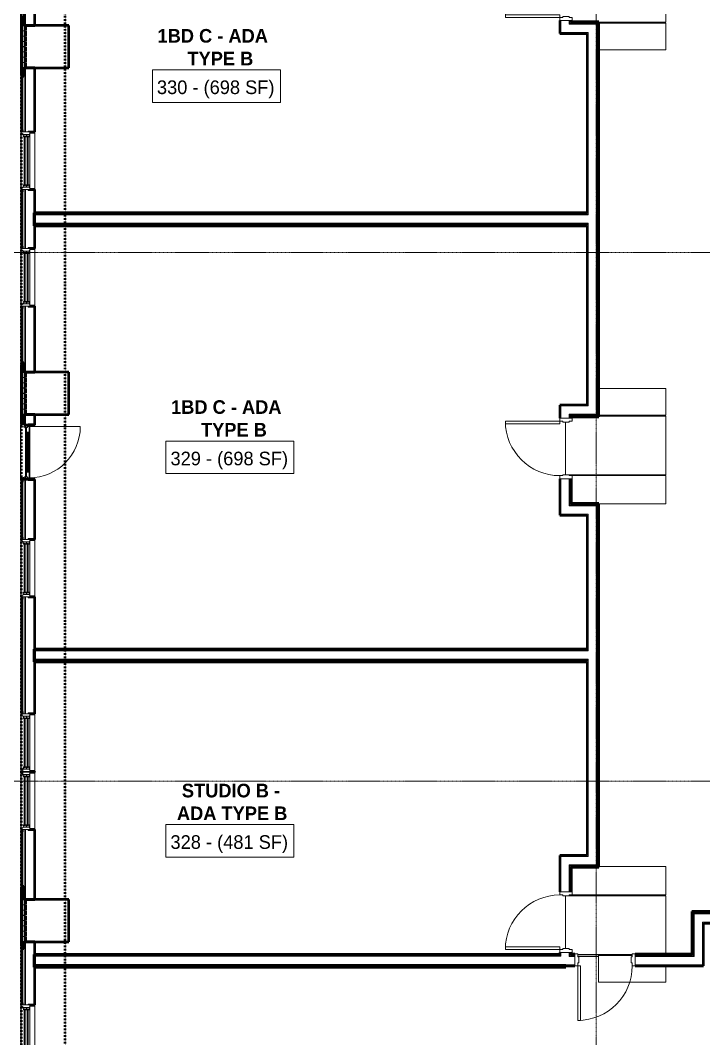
# Model space of a CAD drawing. Header units: inches. Extents: x -4235 to -464, y 9767 to 12463.
# Drawn here: x -3861 to -3410, y 10297 to 10969 of the extents above; entities that cross this region are included whole.
import ezdxf

# ---------------------------------------------------------------- set-up
doc = ezdxf.new("R2010")
doc.units = ezdxf.units.IN
doc.header["$MEASUREMENT"] = 0
doc.linetypes.add('Dash 1_16_', pattern=[0.125, 0.0625, -0.0625])
doc.linetypes.add('Grid Line 1_2_', pattern=[0.875, 0.5, -0.125, 0.125, -0.125])
for name, color, linetype, lineweight in [('0-1', 7, 'Continuous', 5), ('0-2', 90, 'Continuous', 9), ('A-AREA-IDEN', 2, 'Continuous', 9), ('A-DOOR-1', 50, 'Continuous', 20), ('A-DOOR-2', 90, 'Continuous', 9), ('A-DOOR-3', 31, 'Continuous', 9), ('A-DOOR-4', 31, 'Continuous', 20), ('A-DOOR-FRAM', 31, 'Continuous', 9), ('A-DOOR-FRAM-1', 50, 'Continuous', 20), ('A-DOOR-FRAM-2', 31, 'Continuous', 20), ('A-DOOR-GLAZ', 31, 'Continuous', 9), ('A-FLOR-2', 90, 'Continuous', 9), ('A-FLOR-3', 192, 'Continuous', 9), ('A-GENM', 5, 'Continuous', 9), ('A-GENM-3', 5, 'Continuous', 50), ('A-GLAZ-1', 151, 'Continuous', 9), ('A-GLAZ-2', 151, 'Continuous', 20), ('A-GLAZ-3', 151, 'Continuous', 50), ('A-WALL', 113, 'Continuous', 13), ('A-WALL-2', 250, 'Continuous', 13), ('A-WALL-4', 113, 'Continuous', 50), ('A-WALL-5', 113, 'Continuous', 9), ('C-PROP-LINE-1', 91, 'Dash 1_16_', 50), ('I-WALL-1', 7, 'Continuous', 50), ('S-GRID-1', 1, 'Grid Line 1_2_', 9)]:
    doc.layers.add(name, color=color, linetype=linetype, lineweight=lineweight)
doc.styles.add('Century Gothic', font='ufonts.com_century-gothic.ttf', dxfattribs={"height": 9})
doc.styles.add('Century Gothic_B', font='GOTHICB.TTF', dxfattribs={"height": 9})

# ---------------------------------------------------------------- blocks, each defined once
blk = doc.blocks.new('HOLLOW METAL - UNIT DOOR-2191980-BACKGROUND - 3RD FLOOR')
at = {"layer": 'A-DOOR-1'}
for p, q in [((16.25, -4.125), (18, -4.125)), ((16.25, -40.125), (16.25, -4.125)), ((18, -4.125), (18, -40.125)), ((18, -40.125), (16.25, -40.125))]:
    blk.add_line(p, q, dxfattribs=at)
at = {"layer": 'A-DOOR-2'}
blk.add_arc((18, -4.125), 36, 180, 270, dxfattribs=at)
at = {"layer": 'A-DOOR-FRAM-1'}
for p, q in [((-20, 3.875), (-18, 3.875)), ((-20, -4.125), (-20, 3.875)), ((-18, 3.875), (-18, 1.9375)), ((-18, 1.9375), (-17.375, 1.9375)), ((-17.375, 1.9375), (-17.375, -2.1875)), ((17.375, 1.9375), (18, 1.9375)), ((17.375, -2.1875), (17.375, 1.9375)), ((18, 3.875), (20, 3.875)), ((18, 1.9375), (18, 3.875)), ((20, 3.875), (20, -4.125)), ((-18, -4.125), (-20, -4.125)), ((-18, -2.1875), (-18, -4.125)), ((-17.375, -2.1875), (-18, -2.1875)), ((18, -2.1875), (17.375, -2.1875)), ((18, -4.125), (18, -2.1875)), ((20, -4.125), (18, -4.125))]:
    blk.add_line(p, q, dxfattribs=at)
blk = doc.blocks.new('HOLLOW METAL - UNIT DOOR-2191979-BACKGROUND - 3RD FLOOR')
at = {"layer": 'A-DOOR-1'}
for p, q in [((18, 40.125), (16.25, 40.125)), ((16.25, 40.125), (16.25, 4.125)), ((18, 4.125), (18, 40.125)), ((16.25, 4.125), (18, 4.125))]:
    blk.add_line(p, q, dxfattribs=at)
at = {"layer": 'A-DOOR-2'}
blk.add_arc((18, 4.125), 36, 90, 180, dxfattribs=at)
at = {"layer": 'A-DOOR-FRAM-1'}
for p, q in [((-18, 4.125), (-20, 4.125)), ((-20, 4.125), (-20, -3.875)), ((-18, 2.1875), (-18, 4.125)), ((-17.375, 2.1875), (-18, 2.1875)), ((-17.375, -1.9375), (-17.375, 2.1875)), ((18, 2.1875), (17.375, 2.1875)), ((17.375, 2.1875), (17.375, -1.9375)), ((18, 4.125), (18, 2.1875)), ((20, 4.125), (18, 4.125)), ((20, -3.875), (20, 4.125)), ((-20, -3.875), (-18, -3.875)), ((-18, -3.875), (-18, -1.9375)), ((-18, -1.9375), (-17.375, -1.9375)), ((17.375, -1.9375), (18, -1.9375)), ((18, -1.9375), (18, -3.875)), ((18, -3.875), (20, -3.875))]:
    blk.add_line(p, q, dxfattribs=at)
blk = doc.blocks.new('HOLLOW METAL - UNIT DOOR-2191978-BACKGROUND - 3RD FLOOR')
at = {"layer": 'A-DOOR-1'}
for p, q in [((18, 40.125), (16.25, 40.125)), ((16.25, 40.125), (16.25, 4.125)), ((18, 4.125), (18, 40.125)), ((16.25, 4.125), (18, 4.125))]:
    blk.add_line(p, q, dxfattribs=at)
at = {"layer": 'A-DOOR-2'}
blk.add_arc((18, 4.125), 36, 90, 180, dxfattribs=at)
at = {"layer": 'A-DOOR-FRAM-1'}
for p, q in [((-18, 4.125), (-20, 4.125)), ((-20, 4.125), (-20, -3.875)), ((-18, 2.1875), (-18, 4.125)), ((-17.375, 2.1875), (-18, 2.1875)), ((-17.375, -1.9375), (-17.375, 2.1875)), ((18, 2.1875), (17.375, 2.1875)), ((17.375, 2.1875), (17.375, -1.9375)), ((18, 4.125), (18, 2.1875)), ((20, 4.125), (18, 4.125)), ((20, -3.875), (20, 4.125)), ((-20, -3.875), (-18, -3.875)), ((-18, -3.875), (-18, -1.9375)), ((-18, -1.9375), (-17.375, -1.9375)), ((17.375, -1.9375), (18, -1.9375)), ((18, -1.9375), (18, -3.875)), ((18, -3.875), (20, -3.875))]:
    blk.add_line(p, q, dxfattribs=at)
blk = doc.blocks.new('CTR - 1st Phase - Common Walls_rvt-1-BACKGROUND - 3RD FLOOR')
at = {"layer": 'A-FLOR-2'}
for p, q in [((-3435.32, 10968.21), (-3435.32, 11006.86)), ((-3479.55, 10968.21), (-3435.32, 10968.21)), ((-3435.32, 10967.59), (-3479.55, 10967.59)), ((-3435.32, 10949.97), (-3435.32, 10967.59)), ((-3479.55, 10949.97), (-3435.32, 10949.97)), ((-3435.32, 10726.41), (-3479.55, 10726.41)), ((-3435.32, 10708.79), (-3435.32, 10726.41)), ((-3501.67, 10704.26), (-3501.67, 10669.51)), ((-3479.55, 10708.79), (-3435.32, 10708.79)), ((-3435.32, 10708.16), (-3479.55, 10708.16)), ((-3435.32, 10669.51), (-3435.32, 10708.16)), ((-3499.24, 10669.51), (-3435.32, 10669.51)), ((-3435.32, 10668.89), (-3497.3, 10668.89)), ((-3435.32, 10650.19), (-3435.32, 10668.89)), ((-3479.55, 10650.19), (-3435.32, 10650.19)), ((-3435.32, 10410.79), (-3479.55, 10410.79)), ((-3435.32, 10392.09), (-3435.32, 10410.79)), ((-3501.67, 10391.46), (-3501.67, 10356.71)), ((-3435.32, 10391.46), (-3499.24, 10391.46)), ((-3497.3, 10392.09), (-3435.32, 10392.09)), ((-3435.32, 10352.96), (-3435.32, 10391.46)), ((-3493.52, 10352.81), (-3457.52, 10352.81)), ((-3457.52, 10352.19), (-3479.92, 10352.19)), ((-3479.92, 10352.19), (-3479.92, 10334.57)), ((-3435.32, 10334.57), (-3435.32, 10345.21)), ((-3479.92, 10334.57), (-3435.32, 10334.57))]:
    blk.add_line(p, q, dxfattribs=at)
at = {"layer": 'A-WALL-2'}
for p, q in [((-3504.67, 10968.59), (-3504.67, 10969.49)), ((-3504.67, 10966.96), (-3504.67, 10968.59)), ((-3504.67, 10961.46), (-3504.67, 10966.96)), ((-3499.17, 10968.59), (-3499.17, 10969.49)), ((-3499.17, 10967.46), (-3499.17, 10968.59)), ((-3499.17, 10966.96), (-3499.17, 10967.46)), ((-3499.17, 10966.96), (-3481.17, 10966.96)), ((-3498.67, 10968.59), (-3498.67, 10969.49)), ((-3498.67, 10968.09), (-3498.67, 10968.59)), ((-3498.67, 10967.46), (-3498.67, 10968.09)), ((-3498.67, 10967.46), (-3480.67, 10967.46)), ((-3498.05, 10968.59), (-3498.05, 10969.49)), ((-3498.05, 10968.09), (-3498.05, 10968.59)), ((-3498.05, 10968.09), (-3480.05, 10968.09)), ((-3481.17, 10966.96), (-3481.17, 10961.46)), ((-3480.67, 10967.46), (-3480.67, 10966.96)), ((-3480.67, 10966.96), (-3480.67, 10960.84)), ((-3480.05, 10968.09), (-3479.55, 10968.09)), ((-3480.05, 10968.09), (-3480.05, 10967.46)), ((-3480.05, 10968.09), (-3479.55, 10968.09)), ((-3480.05, 10967.46), (-3480.05, 10960.84)), ((-3504.67, 10961.46), (-3486.67, 10961.46)), ((-3486.67, 10961.46), (-3486.67, 10960.84)), ((-3486.67, 10841.81), (-3486.67, 10960.84)), ((-3481.17, 10961.46), (-3481.17, 10960.84)), ((-3481.17, 10715.54), (-3481.17, 10960.84)), ((-3480.67, 10715.54), (-3480.67, 10960.84)), ((-3480.05, 10715.54), (-3480.05, 10960.84)), ((-3487.3, 10841.81), (-3852.47, 10841.81)), ((-3487.3, 10841.19), (-3852.47, 10841.19)), ((-3486.67, 10841.81), (-3487.3, 10841.81)), ((-3486.67, 10841.19), (-3487.3, 10841.19)), ((-3486.67, 10841.81), (-3486.67, 10841.19)), ((-3486.67, 10841.19), (-3486.67, 10841.81)), ((-3487.3, 10835.69), (-3852.47, 10835.69)), ((-3487.3, 10835.19), (-3852.47, 10835.19)), ((-3487.3, 10834.56), (-3852.47, 10834.56)), ((-3486.67, 10835.69), (-3487.3, 10835.69)), ((-3486.67, 10835.19), (-3487.3, 10835.19)), ((-3486.67, 10834.56), (-3487.3, 10834.56)), ((-3486.67, 10835.69), (-3486.67, 10835.19)), ((-3486.67, 10835.19), (-3486.67, 10835.69)), ((-3486.67, 10835.19), (-3486.67, 10834.56)), ((-3486.67, 10834.56), (-3486.67, 10835.19)), ((-3486.67, 10715.54), (-3486.67, 10834.56)), ((-3504.67, 10714.91), (-3486.67, 10714.91)), ((-3504.67, 10709.41), (-3504.67, 10714.91)), ((-3486.67, 10715.54), (-3486.67, 10714.91)), ((-3481.17, 10715.54), (-3481.17, 10714.91)), ((-3481.17, 10714.91), (-3481.17, 10709.41)), ((-3480.67, 10715.54), (-3480.67, 10709.41)), ((-3480.05, 10715.54), (-3480.05, 10708.91)), ((-3504.67, 10707.79), (-3504.67, 10709.41)), ((-3504.67, 10707.79), (-3504.67, 10706.89)), ((-3499.17, 10709.41), (-3481.17, 10709.41)), ((-3499.17, 10708.91), (-3499.17, 10709.41)), ((-3499.17, 10707.79), (-3499.17, 10708.91)), ((-3499.17, 10707.79), (-3499.17, 10706.89)), ((-3498.67, 10708.91), (-3480.67, 10708.91)), ((-3498.67, 10708.29), (-3498.67, 10708.91)), ((-3498.67, 10707.79), (-3498.67, 10708.29)), ((-3498.67, 10707.79), (-3498.67, 10706.89)), ((-3498.05, 10708.29), (-3480.05, 10708.29)), ((-3498.05, 10707.79), (-3498.05, 10708.29)), ((-3498.05, 10707.79), (-3498.05, 10706.89)), ((-3480.67, 10709.41), (-3480.67, 10708.91)), ((-3480.05, 10708.91), (-3480.05, 10708.29)), ((-3479.55, 10708.29), (-3480.05, 10708.29)), ((-3480.05, 10708.29), (-3479.55, 10708.29)), ((-3504.67, 10666.89), (-3504.67, 10650.56)), ((-3499.17, 10666.89), (-3499.17, 10650.56)), ((-3498.67, 10666.89), (-3498.67, 10650.56)), ((-3498.05, 10666.89), (-3498.05, 10650.56)), ((-3504.67, 10648.94), (-3504.67, 10650.56)), ((-3499.17, 10649.44), (-3499.17, 10650.56)), ((-3499.17, 10648.94), (-3499.17, 10649.44)), ((-3498.67, 10650.06), (-3498.67, 10650.56)), ((-3498.67, 10649.44), (-3498.67, 10650.06)), ((-3480.67, 10649.44), (-3498.67, 10649.44)), ((-3498.05, 10650.56), (-3497.55, 10650.56)), ((-3498.05, 10650.06), (-3498.05, 10650.56)), ((-3480.05, 10650.06), (-3498.05, 10650.06)), ((-3480.67, 10649.44), (-3480.67, 10648.94)), ((-3480.05, 10650.06), (-3480.05, 10649.44)), ((-3480.05, 10649.44), (-3480.05, 10642.81)), ((-3504.67, 10643.44), (-3504.67, 10648.94)), ((-3486.67, 10643.44), (-3504.67, 10643.44)), ((-3481.17, 10648.94), (-3499.17, 10648.94)), ((-3486.67, 10643.44), (-3486.67, 10642.81)), ((-3486.67, 10553.81), (-3486.67, 10642.81)), ((-3481.17, 10648.94), (-3481.17, 10643.44)), ((-3481.17, 10643.44), (-3481.17, 10642.81)), ((-3481.17, 10418.16), (-3481.17, 10642.81)), ((-3480.67, 10648.94), (-3480.67, 10642.81)), ((-3480.67, 10418.16), (-3480.67, 10642.81)), ((-3480.05, 10418.16), (-3480.05, 10642.81)), ((-3487.3, 10553.81), (-3852.47, 10553.81)), ((-3487.3, 10553.19), (-3852.47, 10553.19)), ((-3486.67, 10553.81), (-3487.3, 10553.81)), ((-3486.67, 10553.19), (-3487.3, 10553.19)), ((-3486.67, 10553.81), (-3486.67, 10553.19)), ((-3486.67, 10553.19), (-3486.67, 10553.81)), ((-3487.3, 10547.69), (-3852.47, 10547.69)), ((-3487.3, 10547.19), (-3852.47, 10547.19)), ((-3487.3, 10546.56), (-3852.47, 10546.56)), ((-3486.67, 10547.69), (-3487.3, 10547.69)), ((-3486.67, 10547.19), (-3487.3, 10547.19)), ((-3486.67, 10546.56), (-3487.3, 10546.56)), ((-3486.67, 10547.69), (-3486.67, 10547.19)), ((-3486.67, 10547.19), (-3486.67, 10547.69)), ((-3486.67, 10547.19), (-3486.67, 10546.56)), ((-3486.67, 10546.56), (-3486.67, 10547.19)), ((-3486.67, 10418.16), (-3486.67, 10546.56)), ((-3504.67, 10412.04), (-3504.67, 10417.54)), ((-3486.67, 10417.54), (-3504.67, 10417.54)), ((-3486.67, 10418.16), (-3486.67, 10417.54)), ((-3481.17, 10418.16), (-3481.17, 10417.54)), ((-3481.17, 10417.54), (-3481.17, 10412.04)), ((-3480.67, 10418.16), (-3480.67, 10412.04)), ((-3480.05, 10418.16), (-3480.05, 10411.54)), ((-3504.67, 10410.41), (-3504.67, 10412.04)), ((-3504.67, 10394.09), (-3504.67, 10410.41)), ((-3499.17, 10411.54), (-3499.17, 10412.04)), ((-3481.17, 10412.04), (-3499.17, 10412.04)), ((-3499.17, 10410.41), (-3499.17, 10411.54)), ((-3499.17, 10394.09), (-3499.17, 10410.41)), ((-3498.67, 10410.91), (-3498.67, 10411.54)), ((-3480.67, 10411.54), (-3498.67, 10411.54)), ((-3498.67, 10410.41), (-3498.67, 10410.91)), ((-3498.67, 10394.09), (-3498.67, 10410.41)), ((-3498.05, 10410.41), (-3498.05, 10410.91)), ((-3480.05, 10410.91), (-3498.05, 10410.91)), ((-3497.55, 10410.41), (-3498.05, 10410.41)), ((-3498.05, 10394.09), (-3498.05, 10410.41)), ((-3480.67, 10412.04), (-3480.67, 10411.54)), ((-3480.05, 10411.54), (-3480.05, 10410.91)), ((-3342.97, 10380.66), (-3417.8, 10380.66)), ((-3417.8, 10380.04), (-3417.8, 10380.66)), ((-3417.8, 10373.41), (-3417.8, 10380.04)), ((-3342.97, 10380.04), (-3417.17, 10380.04)), ((-3417.17, 10379.54), (-3417.17, 10380.04)), ((-3417.17, 10373.41), (-3417.17, 10379.54)), ((-3342.97, 10379.54), (-3416.67, 10379.54)), ((-3416.67, 10374.04), (-3416.67, 10379.54)), ((-3416.67, 10373.41), (-3416.67, 10374.04)), ((-3342.97, 10374.04), (-3411.17, 10374.04)), ((-3411.17, 10373.41), (-3411.17, 10374.04)), ((-3417.8, 10352.46), (-3417.8, 10373.41)), ((-3417.17, 10351.84), (-3417.17, 10373.41)), ((-3416.67, 10351.34), (-3416.67, 10373.41)), ((-3411.17, 10345.84), (-3411.17, 10373.41)), ((-3504.67, 10352.84), (-3504.67, 10354.09)), ((-3499.17, 10352.96), (-3499.17, 10354.09)), ((-3498.67, 10352.96), (-3498.67, 10354.09)), ((-3498.05, 10352.96), (-3498.05, 10354.09)), ((-3504.67, 10352.21), (-3852.47, 10352.21)), ((-3504.67, 10351.59), (-3852.47, 10351.59)), ((-3504.67, 10352.84), (-3504.67, 10352.46)), ((-3504.67, 10352.46), (-3504.67, 10352.21)), ((-3504.67, 10352.21), (-3504.67, 10351.84)), ((-3504.67, 10351.84), (-3504.67, 10351.59)), ((-3499.17, 10352.96), (-3499.17, 10351.84)), ((-3499.17, 10351.84), (-3499.17, 10351.34)), ((-3495.52, 10351.34), (-3499.17, 10351.34)), ((-3498.67, 10352.96), (-3498.67, 10352.46)), ((-3498.67, 10352.46), (-3498.67, 10351.84)), ((-3495.52, 10351.84), (-3498.67, 10351.84)), ((-3498.05, 10352.96), (-3497.55, 10352.96)), ((-3498.05, 10352.96), (-3498.05, 10352.46)), ((-3495.52, 10352.46), (-3498.05, 10352.46)), ((-3418.3, 10352.46), (-3455.52, 10352.46)), ((-3418.3, 10351.84), (-3455.52, 10351.84)), ((-3418.3, 10351.34), (-3455.52, 10351.34)), ((-3417.8, 10352.46), (-3418.3, 10352.46)), ((-3417.8, 10351.84), (-3418.3, 10351.84)), ((-3417.17, 10351.34), (-3418.3, 10351.34)), ((-3417.17, 10351.84), (-3417.8, 10351.84)), ((-3416.67, 10351.34), (-3417.17, 10351.34)), ((-3501.42, 10346.09), (-3852.47, 10346.09)), ((-3501.42, 10345.59), (-3852.47, 10345.59)), ((-3501.42, 10344.96), (-3852.47, 10344.96)), ((-3501.42, 10345.84), (-3501.42, 10346.09)), ((-3501.42, 10346.09), (-3501.42, 10345.84)), ((-3501.42, 10345.59), (-3501.42, 10345.84)), ((-3495.52, 10345.84), (-3501.42, 10345.84)), ((-3501.42, 10345.84), (-3501.42, 10345.59)), ((-3418.3, 10345.84), (-3455.52, 10345.84)), ((-3416.67, 10345.84), (-3418.3, 10345.84)), ((-3411.17, 10345.84), (-3416.67, 10345.84))]:
    blk.add_line(p, q, dxfattribs=at)
at = {"layer": 'I-WALL-1'}
for p, q in [((-3505.3, 10969.49), (-3505.3, 10968.59)), ((-3505.3, 10968.59), (-3505.3, 10961.46)), ((-3497.55, 10968.59), (-3497.55, 10969.49)), ((-3479.55, 10968.59), (-3497.55, 10968.59)), ((-3479.55, 10968.09), (-3479.55, 10968.59)), ((-3479.55, 10960.84), (-3479.55, 10968.09)), ((-3505.3, 10961.46), (-3505.3, 10960.84)), ((-3505.3, 10960.84), (-3487.3, 10960.84)), ((-3487.3, 10960.84), (-3487.3, 10842.44)), ((-3479.55, 10715.54), (-3479.55, 10960.84)), ((-3487.3, 10842.44), (-3852.47, 10842.44)), ((-3852.47, 10842.44), (-3852.47, 10833.94)), ((-3852.47, 10833.94), (-3487.3, 10833.94)), ((-3487.3, 10833.94), (-3487.3, 10715.54)), ((-3487.3, 10715.54), (-3505.3, 10715.54)), ((-3505.3, 10715.54), (-3505.3, 10714.91)), ((-3505.3, 10714.91), (-3505.3, 10707.79)), ((-3479.55, 10708.29), (-3479.55, 10715.54)), ((-3505.3, 10707.79), (-3505.3, 10706.89)), ((-3497.55, 10707.79), (-3479.55, 10707.79)), ((-3497.55, 10706.89), (-3497.55, 10707.79)), ((-3479.55, 10707.79), (-3479.55, 10708.29)), ((-3505.3, 10666.89), (-3505.3, 10650.56)), ((-3497.55, 10650.56), (-3497.55, 10666.89)), ((-3505.3, 10650.56), (-3505.3, 10643.44)), ((-3479.55, 10650.56), (-3497.55, 10650.56)), ((-3479.55, 10650.06), (-3479.55, 10650.56)), ((-3479.55, 10642.81), (-3479.55, 10650.06)), ((-3505.3, 10643.44), (-3505.3, 10642.81)), ((-3505.3, 10642.81), (-3487.3, 10642.81)), ((-3487.3, 10642.81), (-3487.3, 10554.44)), ((-3479.55, 10418.16), (-3479.55, 10642.81)), ((-3487.3, 10554.44), (-3852.47, 10554.44)), ((-3852.47, 10554.44), (-3852.47, 10545.94)), ((-3852.47, 10545.94), (-3487.3, 10545.94)), ((-3487.3, 10545.94), (-3487.3, 10418.16)), ((-3487.3, 10418.16), (-3505.3, 10418.16)), ((-3505.3, 10418.16), (-3505.3, 10417.54)), ((-3505.3, 10417.54), (-3505.3, 10410.41)), ((-3479.55, 10410.91), (-3479.55, 10418.16)), ((-3505.3, 10410.41), (-3505.3, 10394.09)), ((-3497.55, 10394.09), (-3497.55, 10410.41)), ((-3497.55, 10410.41), (-3479.55, 10410.41)), ((-3479.55, 10410.41), (-3479.55, 10410.91)), ((-3342.97, 10381.16), (-3418.3, 10381.16)), ((-3418.3, 10381.16), (-3418.3, 10380.66)), ((-3418.3, 10380.66), (-3418.3, 10373.41)), ((-3418.3, 10373.41), (-3418.3, 10352.96)), ((-3410.55, 10373.41), (-3342.97, 10373.41)), ((-3410.55, 10345.21), (-3410.55, 10373.41)), ((-3505.3, 10354.09), (-3505.3, 10352.84)), ((-3497.55, 10352.96), (-3497.55, 10354.09)), ((-3505.3, 10352.84), (-3852.47, 10352.84)), ((-3852.47, 10352.84), (-3852.47, 10344.34)), ((-3495.52, 10352.96), (-3497.55, 10352.96)), ((-3418.3, 10352.96), (-3455.52, 10352.96)), ((-3852.47, 10344.34), (-3501.42, 10344.34)), ((-3501.42, 10344.34), (-3501.42, 10345.21)), ((-3501.42, 10345.21), (-3495.52, 10345.21)), ((-3455.52, 10345.21), (-3418.3, 10345.21)), ((-3418.3, 10345.21), (-3411.17, 10345.21)), ((-3411.17, 10345.21), (-3410.55, 10345.21))]:
    blk.add_line(p, q, dxfattribs=at)
at = {"layer": '0-2'}
for name, p, rotation in [('HOLLOW METAL - UNIT DOOR-2191980-BACKGROUND - 3RD FLOOR', (-3501.17, 10989.49), 270.0000000000064), ('HOLLOW METAL - UNIT DOOR-2191979-BACKGROUND - 3RD FLOOR', (-3501.17, 10686.89), 89.99999999999359), ('HOLLOW METAL - UNIT DOOR-2191980-BACKGROUND - 3RD FLOOR', (-3501.17, 10374.09), 270.0000000000046), ('HOLLOW METAL - UNIT DOOR-2191978-BACKGROUND - 3RD FLOOR', (-3475.52, 10349.34), 180)]:
    blk.add_blockref(name, p, dxfattribs=dict(at, rotation=rotation))
blk = doc.blocks.new('Perforated Panel at Magic-Pak - hvac panel - 3rd floor-2505075-BACKGROUND - 3RD FLOOR')
at = {"layer": 'A-GLAZ-3'}
for p, q in [((19.01, 4.44), (-19.01, 4.44)), ((-19.01, 4.37), (19.01, 4.37))]:
    blk.add_line(p, q, dxfattribs=at)
blk = doc.blocks.new('Window-Double_Hung-Andersen-400_Series-Tilt_Wash - DOUBLE HUNG - COTTAGE - 3RD FLOOR-2888224-BACKGROUND - 3RD FLOOR')
at = {"layer": 'A-GLAZ-1'}
for p, q in [((-16.29, 2.5), (-15.7, 2.5)), ((-16.29, 2.12), (-15.7, 2.12)), ((-16.29, 0.56), (-15.7, 0.56)), ((-16.29, 0.19), (-15.7, 0.19)), ((-15.82, 2.5), (-15.82, 2.12)), ((-15.82, 0.56), (-15.82, 0.19)), ((-15.7, 2.62), (15.7, 2.62)), ((-15.7, 2.5), (15.7, 2.5)), ((-15.7, 2.12), (15.7, 2.12)), ((-15.7, 2), (15.7, 2)), ((-15.7, 0.69), (15.7, 0.69)), ((-15.7, 0.56), (15.7, 0.56)), ((-15.7, 0.19), (15.7, 0.19)), ((-15.7, 0.06), (15.7, 0.06)), ((16.29, 2.5), (15.7, 2.5)), ((16.29, 2.12), (15.7, 2.12)), ((16.29, 0.56), (15.7, 0.56)), ((16.29, 0.19), (15.7, 0.19)), ((15.82, 2.5), (15.82, 2.12)), ((15.82, 0.56), (15.82, 0.19)), ((-19.01, -2.44), (-18.95, -2.44)), ((-18.95, -3.94), (-19.01, -3.94)), ((18.95, -1.06), (-18.95, -1.06)), ((-18.95, -1.06), (-18.95, -4.44)), ((-18.95, -4.44), (18.95, -4.44)), ((-18.32, -1.06), (-18.32, -4.44)), ((18.32, -1.06), (18.32, -4.44)), ((18.95, -4.44), (18.95, -1.06)), ((18.95, -2.44), (19.01, -2.44)), ((19.01, -3.94), (18.95, -3.94))]:
    blk.add_line(p, q, dxfattribs=at)
at = {"layer": 'A-GLAZ-2'}
for p, q in [((-19.01, 3.44), (-20.51, 3.44)), ((19.01, 4.81), (-19.01, 4.81)), ((-19.01, 4.81), (-19.01, -1.06)), ((-18.2, 4.81), (-18.2, 4)), ((-18.2, 4), (-17.92, 4)), ((-17.92, 4), (-17.61, 3.19)), ((-17.61, 3.19), (-17.14, 3.19)), ((-17.42, 2.75), (-16.57, 2.75)), ((-17.42, 2.75), (-17.42, -0.56)), ((-17.42, 1.37), (-15.86, 1.37)), ((-17.42, 0.81), (-16.57, 0.81)), ((-17.14, 3.19), (-17.14, 2.75)), ((-15.86, 2.97), (-16.57, 2.97)), ((-16.57, 2.62), (-16.57, 2.97)), ((-15.7, 2.62), (-16.57, 2.62)), ((-15.86, 1.03), (-16.57, 1.03)), ((-16.57, 0.69), (-16.57, 1.03)), ((-15.7, 0.69), (-16.57, 0.69)), ((-16.29, 2.62), (-16.29, 2)), ((-15.7, 2), (-16.29, 2)), ((-16.29, 0.69), (-16.29, 0.06)), ((-15.7, 0.06), (-16.29, 0.06)), ((-15.86, 2.97), (-15.7, 2.62)), ((-15.86, 1.37), (-15.7, 2)), ((-15.86, 1.03), (-15.7, 0.69)), ((-15.86, -0.56), (-15.7, 0.06)), ((15.86, 2.97), (15.7, 2.62)), ((15.7, 2.62), (16.57, 2.62)), ((15.7, 2), (16.29, 2)), ((15.86, 1.37), (15.7, 2)), ((15.86, 1.03), (15.7, 0.69)), ((15.7, 0.69), (16.57, 0.69)), ((15.7, 0.06), (16.29, 0.06)), ((15.86, -0.56), (15.7, 0.06)), ((15.86, 2.97), (16.57, 2.97)), ((17.42, 1.37), (15.86, 1.37)), ((15.86, 1.03), (16.57, 1.03)), ((16.29, 2.62), (16.29, 2)), ((16.29, 0.69), (16.29, 0.06)), ((16.57, 2.62), (16.57, 2.97)), ((17.42, 2.75), (16.57, 2.75)), ((16.57, 0.69), (16.57, 1.03)), ((17.42, 0.81), (16.57, 0.81)), ((17.14, 3.19), (17.14, 2.75)), ((17.61, 3.19), (17.14, 3.19)), ((17.42, 2.75), (17.42, -0.56)), ((17.92, 4), (17.61, 3.19)), ((18.2, 4), (17.92, 4)), ((18.2, 4.81), (18.2, 4)), ((19.01, -1.06), (19.01, 4.81)), ((19.01, 3.44), (20.51, 3.44)), ((-19.01, -1.06), (19.01, -1.06)), ((-17.67, -0.78), (-18, -1.06)), ((-17.67, -0.78), (-17.67, -0.56)), ((-17.67, -0.56), (-15.86, -0.56)), ((17.67, -0.56), (15.86, -0.56)), ((17.67, -0.78), (17.67, -0.56)), ((17.67, -0.78), (18, -1.06))]:
    blk.add_line(p, q, dxfattribs=at)
blk = doc.blocks.new('Window-Double_Hung-Andersen-400_Series-Tilt_Wash - DOUBLE HUNG - COTTAGE - 3RD FLOOR-2888547-BACKGROUND - 3RD FLOOR')
at = {"layer": 'A-GLAZ-1'}
for p, q in [((-19.01, 3.94), (-18.95, 3.94)), ((-18.95, 2.44), (-19.01, 2.44)), ((-18.95, 4.44), (18.95, 4.44)), ((-18.95, 1.06), (-18.95, 4.44)), ((18.95, 1.06), (-18.95, 1.06)), ((-18.32, 1.06), (-18.32, 4.44)), ((18.32, 1.06), (18.32, 4.44)), ((18.95, 4.44), (18.95, 1.06)), ((18.95, 3.94), (19.01, 3.94)), ((19.01, 2.44), (18.95, 2.44)), ((-16.29, -0.19), (-15.7, -0.19)), ((-16.29, -0.56), (-15.7, -0.56)), ((-16.29, -2.13), (-15.7, -2.13)), ((-16.29, -2.5), (-15.7, -2.5)), ((-15.82, -0.56), (-15.82, -0.19)), ((-15.82, -2.5), (-15.82, -2.13)), ((-15.7, -0.06), (15.7, -0.06)), ((-15.7, -0.19), (15.7, -0.19)), ((-15.7, -0.56), (15.7, -0.56)), ((-15.7, -0.69), (15.7, -0.69)), ((-15.7, -2), (15.7, -2)), ((-15.7, -2.13), (15.7, -2.13)), ((-15.7, -2.5), (15.7, -2.5)), ((-15.7, -2.63), (15.7, -2.63)), ((16.29, -0.19), (15.7, -0.19)), ((16.29, -0.56), (15.7, -0.56)), ((16.29, -2.13), (15.7, -2.13)), ((16.29, -2.5), (15.7, -2.5)), ((15.82, -0.56), (15.82, -0.19)), ((15.82, -2.5), (15.82, -2.13))]:
    blk.add_line(p, q, dxfattribs=at)
at = {"layer": 'A-GLAZ-2'}
for p, q in [((-19.01, 1.06), (19.01, 1.06)), ((-19.01, -4.81), (-19.01, 1.06)), ((-17.67, 0.78), (-18, 1.06)), ((-17.67, 0.78), (-17.67, 0.56)), ((-17.67, 0.56), (-15.86, 0.56)), ((-17.42, -2.75), (-17.42, 0.56)), ((-15.86, 0.56), (-15.7, -0.06)), ((15.86, 0.56), (15.7, -0.06)), ((17.67, 0.56), (15.86, 0.56)), ((17.42, -2.75), (17.42, 0.56)), ((17.67, 0.78), (18, 1.06)), ((17.67, 0.78), (17.67, 0.56)), ((19.01, 1.06), (19.01, -4.81)), ((-19.01, -3.44), (-20.51, -3.44)), ((19.01, -4.81), (-19.01, -4.81)), ((-18.2, -4), (-17.92, -4)), ((-18.2, -4.81), (-18.2, -4)), ((-17.92, -4), (-17.61, -3.19)), ((-17.61, -3.19), (-17.14, -3.19)), ((-17.42, -0.81), (-16.57, -0.81)), ((-17.42, -1.38), (-15.86, -1.38)), ((-17.42, -2.75), (-16.57, -2.75)), ((-17.14, -3.19), (-17.14, -2.75)), ((-16.57, -0.69), (-16.57, -1.03)), ((-15.7, -0.69), (-16.57, -0.69)), ((-15.86, -1.03), (-16.57, -1.03)), ((-16.57, -2.63), (-16.57, -2.97)), ((-15.7, -2.63), (-16.57, -2.63)), ((-15.86, -2.97), (-16.57, -2.97)), ((-16.29, -0.69), (-16.29, -0.06)), ((-15.7, -0.06), (-16.29, -0.06)), ((-16.29, -2.63), (-16.29, -2)), ((-15.7, -2), (-16.29, -2)), ((-15.86, -1.03), (-15.7, -0.69)), ((-15.86, -1.38), (-15.7, -2)), ((-15.86, -2.97), (-15.7, -2.63)), ((15.7, -0.06), (16.29, -0.06)), ((15.86, -1.03), (15.7, -0.69)), ((15.7, -0.69), (16.57, -0.69)), ((15.86, -1.38), (15.7, -2)), ((15.7, -2), (16.29, -2)), ((15.86, -2.97), (15.7, -2.63)), ((15.7, -2.63), (16.57, -2.63)), ((15.86, -1.03), (16.57, -1.03)), ((17.42, -1.38), (15.86, -1.38)), ((15.86, -2.97), (16.57, -2.97)), ((16.29, -0.69), (16.29, -0.06)), ((16.29, -2.63), (16.29, -2)), ((16.57, -0.69), (16.57, -1.03)), ((17.42, -0.81), (16.57, -0.81)), ((16.57, -2.63), (16.57, -2.97)), ((17.42, -2.75), (16.57, -2.75)), ((17.14, -3.19), (17.14, -2.75)), ((17.61, -3.19), (17.14, -3.19)), ((17.92, -4), (17.61, -3.19)), ((18.2, -4), (17.92, -4)), ((18.2, -4.81), (18.2, -4)), ((19.01, -3.44), (20.51, -3.44))]:
    blk.add_line(p, q, dxfattribs=at)
blk = doc.blocks.new('V-Series_EWC4_SPVU_RFA_2015 - 2ND AND 3RD FLOOR-V17-BACKGROUND - 3RD FLOOR')
at = {"layer": 'A-GENM'}
for p, q in [((-3858.97, 10962.83), (-3858.97, 10965.63)), ((-3858.97, 10959.35), (-3858.97, 10962.33)), ((-3858.97, 10955.86), (-3858.97, 10958.85)), ((-3858.97, 10952.41), (-3858.97, 10955.36)), ((-3858.97, 10948.89), (-3858.97, 10951.88)), ((-3858.97, 10945.41), (-3858.97, 10948.39)), ((-3858.97, 10941.92), (-3858.97, 10944.91)), ((-3858.97, 10938.63), (-3858.97, 10941.42))]:
    blk.add_line(p, q, dxfattribs=at)
at = {"layer": 'A-GENM-3'}
for p, q in [((-3829.54, 10966.06), (-3858.97, 10966.06)), ((-3858.97, 10966.06), (-3858.97, 10965.63)), ((-3858.97, 10965.63), (-3857.97, 10965.63)), ((-3857.97, 10965.63), (-3857.97, 10962.83)), ((-3829.54, 10938.19), (-3829.54, 10966.06)), ((-3857.97, 10962.83), (-3858.97, 10962.83)), ((-3858.97, 10962.83), (-3858.97, 10962.33)), ((-3858.97, 10962.33), (-3857.97, 10962.33)), ((-3857.97, 10959.35), (-3858.97, 10959.35)), ((-3858.97, 10959.35), (-3858.97, 10958.85)), ((-3858.97, 10958.85), (-3857.97, 10958.85)), ((-3857.97, 10962.33), (-3857.97, 10959.35)), ((-3857.97, 10958.85), (-3857.97, 10955.86)), ((-3857.97, 10955.86), (-3858.97, 10955.86)), ((-3858.97, 10955.86), (-3858.97, 10955.36)), ((-3858.97, 10955.36), (-3857.97, 10955.36)), ((-3857.97, 10952.38), (-3858.97, 10952.38)), ((-3858.97, 10952.38), (-3858.97, 10951.88)), ((-3858.97, 10951.88), (-3857.97, 10951.88)), ((-3857.97, 10955.36), (-3857.97, 10952.38)), ((-3857.97, 10951.88), (-3857.97, 10948.89)), ((-3857.97, 10948.89), (-3858.97, 10948.89)), ((-3858.97, 10948.89), (-3858.97, 10948.39)), ((-3858.97, 10948.39), (-3857.97, 10948.39)), ((-3857.97, 10945.41), (-3858.97, 10945.41)), ((-3858.97, 10945.41), (-3858.97, 10944.91)), ((-3857.97, 10948.39), (-3857.97, 10945.41)), ((-3858.97, 10944.91), (-3857.97, 10944.91)), ((-3857.97, 10941.92), (-3858.97, 10941.92)), ((-3858.97, 10941.92), (-3858.97, 10941.42)), ((-3858.97, 10941.42), (-3857.97, 10941.42)), ((-3857.97, 10938.63), (-3858.97, 10938.63)), ((-3858.97, 10938.63), (-3858.97, 10938.19)), ((-3857.97, 10944.91), (-3857.97, 10941.92)), ((-3857.97, 10941.42), (-3857.97, 10938.63)), ((-3858.97, 10938.19), (-3829.54, 10938.19))]:
    blk.add_line(p, q, dxfattribs=at)
blk = doc.blocks.new('V-Series_EWC4_SPVU_RFA_2015 - 2ND AND 3RD FLOOR-2226480-BACKGROUND - 3RD FLOOR')
at = {"layer": 'A-GENM'}
for p, q in [((-3858.97, 11733.36), (-3858.97, 11736.15)), ((-3858.97, 11729.87), (-3858.97, 11732.86)), ((-3858.97, 11726.39), (-3858.97, 11729.37)), ((-3858.97, 11722.9), (-3858.97, 11725.89)), ((-3858.97, 11719.42), (-3858.97, 11722.4)), ((-3858.97, 11715.93), (-3858.97, 11718.92)), ((-3858.97, 11712.45), (-3858.97, 11715.43)), ((-3858.97, 11709.15), (-3858.97, 11711.95))]:
    blk.add_line(p, q, dxfattribs=at)
at = {"layer": 'A-GENM-3'}
for p, q in [((-3829.54, 11736.59), (-3858.97, 11736.59)), ((-3858.97, 11736.59), (-3858.97, 11736.15)), ((-3858.97, 11736.15), (-3857.97, 11736.15)), ((-3857.97, 11733.36), (-3858.97, 11733.36)), ((-3858.97, 11733.36), (-3858.97, 11732.86)), ((-3858.97, 11732.86), (-3857.97, 11732.86)), ((-3857.97, 11736.15), (-3857.97, 11733.36)), ((-3857.97, 11732.86), (-3857.97, 11729.87)), ((-3829.54, 11708.71), (-3829.54, 11736.59)), ((-3857.97, 11729.87), (-3858.97, 11729.87)), ((-3858.97, 11729.87), (-3858.97, 11729.37)), ((-3858.97, 11729.37), (-3857.97, 11729.37)), ((-3857.97, 11726.39), (-3858.97, 11726.39)), ((-3858.97, 11726.39), (-3858.97, 11725.89)), ((-3858.97, 11725.89), (-3857.97, 11725.89)), ((-3857.97, 11729.37), (-3857.97, 11726.39)), ((-3857.97, 11725.89), (-3857.97, 11722.9)), ((-3857.97, 11722.9), (-3858.97, 11722.9)), ((-3858.97, 11722.9), (-3858.97, 11722.4)), ((-3858.97, 11722.4), (-3857.97, 11722.4)), ((-3857.97, 11719.42), (-3858.97, 11719.42)), ((-3858.97, 11719.42), (-3858.97, 11718.92)), ((-3858.97, 11718.92), (-3857.97, 11718.92)), ((-3857.97, 11722.4), (-3857.97, 11719.42)), ((-3857.97, 11718.92), (-3857.97, 11715.93)), ((-3857.97, 11715.93), (-3858.97, 11715.93)), ((-3858.97, 11715.93), (-3858.97, 11715.43)), ((-3858.97, 11715.43), (-3857.97, 11715.43)), ((-3857.97, 11712.45), (-3858.97, 11712.45)), ((-3858.97, 11712.45), (-3858.97, 11711.95)), ((-3858.97, 11711.95), (-3857.97, 11711.95)), ((-3857.97, 11715.43), (-3857.97, 11712.45)), ((-3857.97, 11711.95), (-3857.97, 11709.15)), ((-3857.97, 11709.15), (-3858.97, 11709.15)), ((-3858.97, 11709.15), (-3858.97, 11708.71)), ((-3858.97, 11708.71), (-3829.54, 11708.71))]:
    blk.add_line(p, q, dxfattribs=at)
blk = doc.blocks.new('Door-Inswing-Andersen-400_Series-Single - 3_ 0-1_8_ x 6_ 7-1_2_ - 3rd floor-V21-BACKGROUND - 3RD FLOOR')
at = {"layer": 'A-DOOR-3'}
blk.add_line((16.87, -0.66), (16.87, -34.41), dxfattribs=at)
blk.add_arc((16.87, -0.66), 33.75, 180, 270, dxfattribs=at)
at = {"layer": 'A-DOOR-4'}
for p, q in [((-16.26, 0.42), (-16.87, 0.41)), ((-16.87, 0.41), (-16.87, -0.66)), ((-16.26, 1.06), (-16.26, 0.42)), ((-16.26, 1.06), (-12.44, 1.06)), ((-13.19, 0.66), (-12.44, 0.66)), ((-13.19, -0.66), (-13.19, 0.66)), ((-12.44, 0.75), (-12.47, 1.06)), ((12.44, 1.06), (-12.44, 1.06)), ((-12.44, 0.66), (-12.44, 0.75)), ((16.26, 1.06), (12.44, 1.06)), ((12.44, 0.75), (12.47, 1.06)), ((12.44, 0.66), (12.44, 0.75)), ((13.19, 0.66), (12.44, 0.66)), ((13.19, -0.66), (13.19, 0.66)), ((16.26, 1.06), (16.26, 0.42)), ((16.26, 0.42), (16.87, 0.41)), ((16.87, 0.41), (16.87, -0.66)), ((-16.87, -0.66), (-12.44, -0.66)), ((-12.44, -0.09), (-13.19, -0.09)), ((-13.19, -0.59), (-12.67, -0.59)), ((-13.19, -0.66), (-13.19, -0.59)), ((-12.67, -0.59), (-12.47, -0.34)), ((-12.47, -0.34), (-12.44, -0.16)), ((-12.44, -0.16), (-12.44, -0.09)), ((12.44, -0.66), (-12.44, -0.66)), ((12.44, -0.09), (13.19, -0.09)), ((12.44, -0.16), (12.44, -0.09)), ((12.47, -0.34), (12.44, -0.16)), ((16.87, -0.66), (12.44, -0.66)), ((12.67, -0.59), (12.47, -0.34)), ((13.19, -0.59), (12.67, -0.59)), ((13.19, -0.66), (13.19, -0.59))]:
    blk.add_line(p, q, dxfattribs=at)
at = {"layer": 'A-DOOR-FRAM'}
for p, q in [((-17.31, -1.13), (-17.94, -1.13)), ((-17.94, -1.13), (-17.94, -4.44)), ((-17.94, -4.44), (-17.31, -4.44)), ((-17.31, -4.44), (-17.31, -1.13)), ((17.94, -1.13), (17.31, -1.13)), ((17.31, -1.13), (17.31, -4.44)), ((17.31, -4.44), (17.94, -4.44)), ((17.94, -4.44), (17.94, -1.13))]:
    blk.add_line(p, q, dxfattribs=at)
at = {"layer": 'A-DOOR-FRAM-2'}
for p, q in [((-19.69, 3.44), (-18.06, 3.44)), ((18.06, 5.09), (-18.06, 5.09)), ((-18.06, 5.09), (-18.06, 4.44)), ((-18.06, 4.75), (-18.06, -1.13)), ((-18.06, 4.75), (-17.03, 4.75)), ((-17.03, 3.63), (-17.03, 4.75)), ((-16.69, 3.39), (-17.03, 3.63)), ((-17.03, 0.66), (-16.45, 0.66)), ((-17.03, -1.13), (-17.03, 0.66)), ((-16.69, 2.39), (-16.69, 3.39)), ((-16, 2.23), (-16.69, 2.39)), ((-16.45, 0.66), (-16.45, 1.09)), ((-16.45, 1.09), (-16, 1.09)), ((-16, 1.09), (-16, 2.23)), ((16, 2.23), (16.69, 2.39)), ((16, 1.09), (16, 2.23)), ((16.45, 1.09), (16, 1.09)), ((16.45, 0.66), (16.45, 1.09)), ((17.03, 0.66), (16.45, 0.66)), ((16.69, 3.39), (17.03, 3.63)), ((16.69, 2.39), (16.69, 3.39)), ((17.03, 3.63), (17.03, 4.75)), ((18.06, 4.75), (17.03, 4.75)), ((17.03, -1.13), (17.03, 0.66)), ((18.06, 4.44), (18.06, 5.09)), ((18.06, 4.75), (18.06, -1.13)), ((18.06, 2.69), (18.06, 4.19)), ((19.69, 3.44), (18.06, 3.44)), ((-18.06, -1.13), (-17.94, -1.13)), ((-17.69, -1.13), (-18.06, -1.13)), ((-18.06, -1.13), (-17.03, -1.13)), ((-17.31, -1.13), (17.31, -1.13)), ((18.06, -1.13), (17.03, -1.13)), ((17.94, -1.13), (18.06, -1.13))]:
    blk.add_line(p, q, dxfattribs=at)
at = {"layer": 'A-DOOR-GLAZ'}
for p, q in [((-12.44, 0.5), (-13.19, 0.5)), ((-13.19, 0.06), (-12.44, 0.06)), ((-12.98, 0.5), (-12.98, 0.06)), ((12.44, 0.66), (-12.44, 0.66)), ((12.44, 0.5), (-12.44, 0.5)), ((12.44, 0.06), (-12.44, 0.06)), ((12.44, 0.5), (13.19, 0.5)), ((13.19, 0.06), (12.44, 0.06)), ((12.98, 0.5), (12.98, 0.06)), ((12.44, -0.09), (-12.44, -0.09))]:
    blk.add_line(p, q, dxfattribs=at)
blk = doc.blocks.new('Family - ___-2835860-BACKGROUND - 3RD FLOOR')
at = {"layer": 'C-PROP-LINE-1'}
blk.add_line((-3860.72, 9980.19), (-3860.72, 11434.39), dxfattribs=at)
blk = doc.blocks.new('Family - ___-2835903-BACKGROUND - 3RD FLOOR')
at = {"layer": 'C-PROP-LINE-1'}
blk.add_line((-3831.82, 10009.09), (-3831.82, 12089.69), dxfattribs=at)
blk = doc.blocks.new('Family - ___-2835932-BACKGROUND - 3RD FLOOR')
at = {"layer": 'C-PROP-LINE-1'}
blk.add_line((-3860.72, 9980.19), (-3860.72, 12118.59), dxfattribs=at)

msp = doc.modelspace()

# ---------------------------------------------------------------- linework, layer by layer
at = {"layer": 'A-AREA-IDEN', "flags": 128}
for points in [[(-3774.28, 10936.82), (-3689.78, 10936.82), (-3689.78, 10915.32), (-3774.28, 10915.32)], [(-3765.33, 10691.72), (-3680.83, 10691.72), (-3680.83, 10670.23), (-3765.33, 10670.23)], [(-3765.33, 10438.49), (-3680.83, 10438.49), (-3680.83, 10417), (-3765.33, 10417)]]:
    msp.add_lwpolyline(points, close=True, dxfattribs=at)
at = {"layer": 'A-FLOR-3'}
for p, q in [((-3857.97, 10702.45), (-3857.97, 10666.33)), ((-3499.17, 10668.89), (-3499.17, 10669.51)), ((-3497.92, 10669.51), (-3497.92, 10668.89)), ((-3499.17, 10391.46), (-3499.17, 10392.09)), ((-3497.92, 10392.09), (-3497.92, 10391.46)), ((-3493.52, 10352.59), (-3457.52, 10352.59)), ((-3479.92, 10351.34), (-3493.52, 10351.34))]:
    msp.add_line(p, q, dxfattribs=at)
at = {"layer": 'A-WALL'}
for p, q in [((-3857.97, 11012.5), (-3857.97, 10966.06)), ((-3852.47, 10966.69), (-3852.47, 11011.88)), ((-3856.29, 10966.69), (-3856.29, 10966.06)), ((-3856.29, 10966.69), (-3852.47, 10966.69)), ((-3860.47, 10932.44), (-3860.47, 10895.79)), ((-3858.97, 10932.44), (-3858.97, 10895.79)), ((-3857.97, 10938.19), (-3857.97, 10895.79)), ((-3856.29, 10938.19), (-3856.29, 10937.56)), ((-3852.47, 10937.56), (-3856.29, 10937.56)), ((-3852.47, 10896.41), (-3852.47, 10937.56)), ((-3856.29, 10896.41), (-3856.29, 10895.79)), ((-3856.29, 10896.41), (-3852.47, 10896.41)), ((-3860.47, 10857.77), (-3860.47, 10818.8)), ((-3858.97, 10857.77), (-3858.97, 10818.8)), ((-3857.97, 10857.77), (-3857.97, 10818.8)), ((-3856.29, 10857.77), (-3856.29, 10857.14)), ((-3852.47, 10857.14), (-3856.29, 10857.14)), ((-3852.47, 10819.43), (-3852.47, 10857.14)), ((-3856.29, 10819.43), (-3856.29, 10818.8)), ((-3856.29, 10819.43), (-3852.47, 10819.43)), ((-3860.47, 10780.78), (-3860.47, 10743.56)), ((-3858.97, 10780.78), (-3858.97, 10743.56)), ((-3857.97, 10780.78), (-3857.97, 10737.19)), ((-3856.29, 10780.78), (-3856.29, 10780.15)), ((-3852.47, 10780.15), (-3856.29, 10780.15)), ((-3852.47, 10737.81), (-3852.47, 10780.15)), ((-3856.29, 10737.81), (-3856.29, 10737.19)), ((-3856.29, 10737.81), (-3852.47, 10737.81)), ((-3860.72, 10703.08), (-3860.47, 10703.08)), ((-3857.97, 10709.31), (-3857.97, 10702.45)), ((-3856.29, 10709.31), (-3856.29, 10708.69)), ((-3852.47, 10708.69), (-3856.29, 10708.69)), ((-3856.29, 10703.08), (-3856.29, 10702.45)), ((-3856.29, 10703.08), (-3852.47, 10703.08)), ((-3852.47, 10703.08), (-3852.47, 10708.69)), ((-3860.47, 10666.33), (-3860.47, 10626.8)), ((-3858.97, 10666.33), (-3858.97, 10626.8)), ((-3857.97, 10666.33), (-3857.97, 10626.8)), ((-3856.29, 10666.33), (-3856.29, 10665.7)), ((-3852.47, 10665.7), (-3856.29, 10665.7)), ((-3852.47, 10627.43), (-3852.47, 10665.7)), ((-3856.29, 10627.43), (-3856.29, 10626.8)), ((-3856.29, 10627.43), (-3852.47, 10627.43)), ((-3860.47, 10588.78), (-3860.47, 10511.6)), ((-3858.97, 10588.78), (-3858.97, 10511.6)), ((-3857.97, 10588.78), (-3857.97, 10511.6)), ((-3856.29, 10588.78), (-3856.29, 10588.15)), ((-3852.47, 10588.15), (-3856.29, 10588.15)), ((-3852.47, 10512.23), (-3852.47, 10588.15)), ((-3856.29, 10512.23), (-3856.29, 10511.6)), ((-3856.29, 10512.23), (-3852.47, 10512.23)), ((-3860.47, 10473.58), (-3860.47, 10473.2)), ((-3858.97, 10473.58), (-3858.97, 10473.2)), ((-3857.97, 10473.58), (-3857.97, 10473.2)), ((-3856.29, 10473.58), (-3856.29, 10473.2)), ((-3860.47, 10435.18), (-3860.47, 10397.96)), ((-3858.97, 10435.18), (-3858.97, 10397.96)), ((-3857.97, 10435.18), (-3857.97, 10389.06)), ((-3856.29, 10435.18), (-3856.29, 10434.55)), ((-3852.47, 10434.55), (-3856.29, 10434.55)), ((-3852.47, 10389.69), (-3852.47, 10434.55)), ((-3856.29, 10389.69), (-3856.29, 10389.06)), ((-3856.29, 10389.69), (-3852.47, 10389.69)), ((-3857.97, 10361.19), (-3857.97, 10319.41)), ((-3856.29, 10361.19), (-3856.29, 10360.56)), ((-3852.47, 10360.56), (-3856.29, 10360.56)), ((-3852.47, 10320.04), (-3852.47, 10360.56)), ((-3860.47, 10356.44), (-3860.47, 10319.41)), ((-3858.97, 10356.44), (-3858.97, 10319.41)), ((-3856.29, 10320.04), (-3856.29, 10319.41)), ((-3856.29, 10320.04), (-3852.47, 10320.04))]:
    msp.add_line(p, q, dxfattribs=at)
at = {"layer": 'A-WALL-4'}
for p, q in [((-3851.85, 10966.06), (-3851.85, 11012.5)), ((-3858.97, 10973.96), (-3858.97, 10966.06)), ((-3858.97, 10966.06), (-3851.85, 10966.06)), ((-3860.47, 10934.19), (-3860.72, 10934.19)), ((-3860.72, 10934.19), (-3860.72, 10895.79)), ((-3860.47, 10932.44), (-3860.47, 10934.19)), ((-3858.97, 10932.44), (-3860.47, 10932.44)), ((-3851.85, 10938.19), (-3858.97, 10938.19)), ((-3858.97, 10938.19), (-3858.97, 10932.44)), ((-3851.85, 10895.79), (-3851.85, 10938.19)), ((-3855.22, 10895.79), (-3851.85, 10895.79)), ((-3860.72, 10857.77), (-3860.72, 10818.8)), ((-3851.85, 10857.77), (-3855.22, 10857.77)), ((-3851.85, 10818.8), (-3851.85, 10857.77)), ((-3855.22, 10818.8), (-3851.85, 10818.8)), ((-3860.72, 10780.78), (-3860.72, 10741.81)), ((-3851.85, 10780.78), (-3855.22, 10780.78)), ((-3851.85, 10737.19), (-3851.85, 10780.78)), ((-3860.47, 10741.81), (-3860.47, 10743.56)), ((-3860.47, 10743.56), (-3858.97, 10743.56)), ((-3858.97, 10743.56), (-3858.97, 10737.19)), ((-3860.72, 10741.81), (-3860.47, 10741.81)), ((-3858.97, 10737.19), (-3851.85, 10737.19)), ((-3860.47, 10703.79), (-3860.72, 10703.79)), ((-3860.72, 10703.79), (-3860.72, 10702.45)), ((-3860.47, 10702.45), (-3860.47, 10703.79)), ((-3851.85, 10709.31), (-3858.97, 10709.31)), ((-3858.97, 10709.31), (-3858.97, 10702.45)), ((-3851.85, 10702.45), (-3851.85, 10709.31)), ((-3860.72, 10702.45), (-3860.47, 10702.45)), ((-3858.97, 10702.45), (-3851.85, 10702.45)), ((-3851.85, 10666.33), (-3860.72, 10666.33)), ((-3860.72, 10666.33), (-3860.72, 10626.8)), ((-3851.85, 10626.8), (-3851.85, 10666.33)), ((-3855.22, 10626.8), (-3851.85, 10626.8)), ((-3860.72, 10588.78), (-3860.72, 10511.6)), ((-3851.85, 10588.78), (-3855.22, 10588.78)), ((-3851.85, 10511.6), (-3851.85, 10588.78)), ((-3855.22, 10511.6), (-3851.85, 10511.6)), ((-3860.72, 10473.58), (-3860.72, 10473.2)), ((-3851.85, 10473.58), (-3855.22, 10473.58)), ((-3855.22, 10473.2), (-3851.85, 10473.2)), ((-3851.85, 10473.2), (-3851.85, 10473.58)), ((-3860.72, 10435.18), (-3860.72, 10396.21)), ((-3851.85, 10435.18), (-3855.22, 10435.18)), ((-3851.85, 10389.06), (-3851.85, 10435.18)), ((-3860.72, 10396.21), (-3860.47, 10396.21)), ((-3860.47, 10396.21), (-3860.47, 10397.96)), ((-3860.47, 10397.96), (-3858.97, 10397.96)), ((-3858.97, 10397.96), (-3858.97, 10389.06)), ((-3858.97, 10389.06), (-3851.85, 10389.06)), ((-3851.85, 10361.19), (-3858.97, 10361.19)), ((-3858.97, 10361.19), (-3858.97, 10356.44)), ((-3851.85, 10319.41), (-3851.85, 10361.19)), ((-3860.47, 10358.19), (-3860.72, 10358.19)), ((-3860.72, 10358.19), (-3860.72, 10319.41)), ((-3860.47, 10356.44), (-3860.47, 10358.19)), ((-3858.97, 10356.44), (-3860.47, 10356.44)), ((-3855.22, 10319.41), (-3851.85, 10319.41))]:
    msp.add_line(p, q, dxfattribs=at)
at = {"layer": 'A-WALL-5'}
for p, q in [((-3851.85, 10895.79), (-3851.85, 10895.73)), ((-3851.85, 10857.83), (-3851.85, 10857.77)), ((-3851.85, 10818.8), (-3851.85, 10818.74)), ((-3851.85, 10780.84), (-3851.85, 10780.78)), ((-3851.85, 10626.8), (-3851.85, 10626.74)), ((-3851.85, 10588.84), (-3851.85, 10588.78)), ((-3851.85, 10511.6), (-3851.85, 10511.54)), ((-3851.85, 10473.64), (-3851.85, 10473.58)), ((-3851.85, 10473.2), (-3851.85, 10473.14)), ((-3851.85, 10435.24), (-3851.85, 10435.18)), ((-3851.85, 10319.41), (-3851.85, 10319.35))]:
    msp.add_line(p, q, dxfattribs=at)
at = {"layer": 'S-GRID-1'}
for p, q in [((-3481.32, 9836.18), (-3481.32, 12413.74)), ((-464.45, 10816.19), (-4185.7, 10816.19)), ((-464.45, 10467.19), (-4185.7, 10467.19))]:
    msp.add_line(p, q, dxfattribs=at)

# ---------------------------------------------------------------- block references
at = {"layer": '0-1'}
msp.add_blockref('CTR - 1st Phase - Common Walls_rvt-1-BACKGROUND - 3RD FLOOR', (0, 0), dxfattribs=at)
at = {"layer": 'A-DOOR-3', "rotation": 89.99999999999991}
msp.add_blockref('Door-Inswing-Andersen-400_Series-Single - 3_ 0-1_8_ x 6_ 7-1_2_ - 3rd floor-V21-BACKGROUND - 3RD FLOOR', (-3856.29, 10684.39), dxfattribs=at)
at = {"layer": 'A-GENM'}
for name, p in [('V-Series_EWC4_SPVU_RFA_2015 - 2ND AND 3RD FLOOR-V17-BACKGROUND - 3RD FLOOR', (0, 0)), ('V-Series_EWC4_SPVU_RFA_2015 - 2ND AND 3RD FLOOR-2226480-BACKGROUND - 3RD FLOOR', (0, -999.4)), ('V-Series_EWC4_SPVU_RFA_2015 - 2ND AND 3RD FLOOR-2226480-BACKGROUND - 3RD FLOOR', (0, -1347.53))]:
    msp.add_blockref(name, p, dxfattribs=at)
at = {"layer": 'A-GLAZ-1'}
for name, p, rotation in [('Perforated Panel at Magic-Pak - hvac panel - 3rd floor-2505075-BACKGROUND - 3RD FLOOR', (-3856.29, 10953.2), 89.99999999999991), ('Window-Double_Hung-Andersen-400_Series-Tilt_Wash - DOUBLE HUNG - COTTAGE - 3RD FLOOR-2888547-BACKGROUND - 3RD FLOOR', (-3856.29, 10876.78), 269.9999999999999), ('Window-Double_Hung-Andersen-400_Series-Tilt_Wash - DOUBLE HUNG - COTTAGE - 3RD FLOOR-2888224-BACKGROUND - 3RD FLOOR', (-3856.29, 10799.79), 89.99999999999991), ('Perforated Panel at Magic-Pak - hvac panel - 3rd floor-2505075-BACKGROUND - 3RD FLOOR', (-3856.29, 10722.8), 89.99999999999991), ('Window-Double_Hung-Andersen-400_Series-Tilt_Wash - DOUBLE HUNG - COTTAGE - 3RD FLOOR-2888224-BACKGROUND - 3RD FLOOR', (-3856.29, 10607.79), 89.99999999999991), ('Window-Double_Hung-Andersen-400_Series-Tilt_Wash - DOUBLE HUNG - COTTAGE - 3RD FLOOR-2888224-BACKGROUND - 3RD FLOOR', (-3856.29, 10492.59), 89.99999999999991), ('Window-Double_Hung-Andersen-400_Series-Tilt_Wash - DOUBLE HUNG - COTTAGE - 3RD FLOOR-2888224-BACKGROUND - 3RD FLOOR', (-3856.29, 10454.19), 89.99999999999991), ('Perforated Panel at Magic-Pak - hvac panel - 3rd floor-2505075-BACKGROUND - 3RD FLOOR', (-3856.29, 10377.2), 89.99999999999991), ('Window-Double_Hung-Andersen-400_Series-Tilt_Wash - DOUBLE HUNG - COTTAGE - 3RD FLOOR-2888224-BACKGROUND - 3RD FLOOR', (-3856.29, 10300.4), 89.99999999999991)]:
    msp.add_blockref(name, p, dxfattribs=dict(at, rotation=rotation))
at = {"layer": 'C-PROP-LINE-1'}
for name in ['Family - ___-2835860-BACKGROUND - 3RD FLOOR', 'Family - ___-2835932-BACKGROUND - 3RD FLOOR', 'Family - ___-2835903-BACKGROUND - 3RD FLOOR']:
    msp.add_blockref(name, (0, 0), dxfattribs=at)

# ---------------------------------------------------------------- texts
at = {"layer": 'A-AREA-IDEN', "char_height": 9, "attachment_point": 1}
for s, insert, width, style in [('1BD C - ADA', (-3770.9, 10963.79), 93.93, 'Century Gothic_B'), ('TYPE B', (-3751.15, 10948.79), 46.359, 'Century Gothic_B'), ('330 - (698 SF)', (-3771.28, 10929.82), 94.839, 'Century Gothic'), ('1BD C - ADA', (-3761.95, 10718.69), 93.93, 'Century Gothic_B'), ('TYPE B', (-3742.2, 10703.69), 46.359, 'Century Gothic_B'), ('329 - (698 SF)', (-3762.33, 10684.72), 94.839, 'Century Gothic'), ('STUDIO B -', (-3754.83, 10465.47), 76.659, 'Century Gothic_B'), ('ADA TYPE B', (-3758.08, 10450.47), 84.537, 'Century Gothic_B'), ('328 - (481 SF)', (-3762.33, 10431.49), 94.839, 'Century Gothic')]:
    msp.add_mtext(s, dxfattribs=dict(at, insert=insert, width=width, style=style))

doc.saveas('drawing.dxf')
